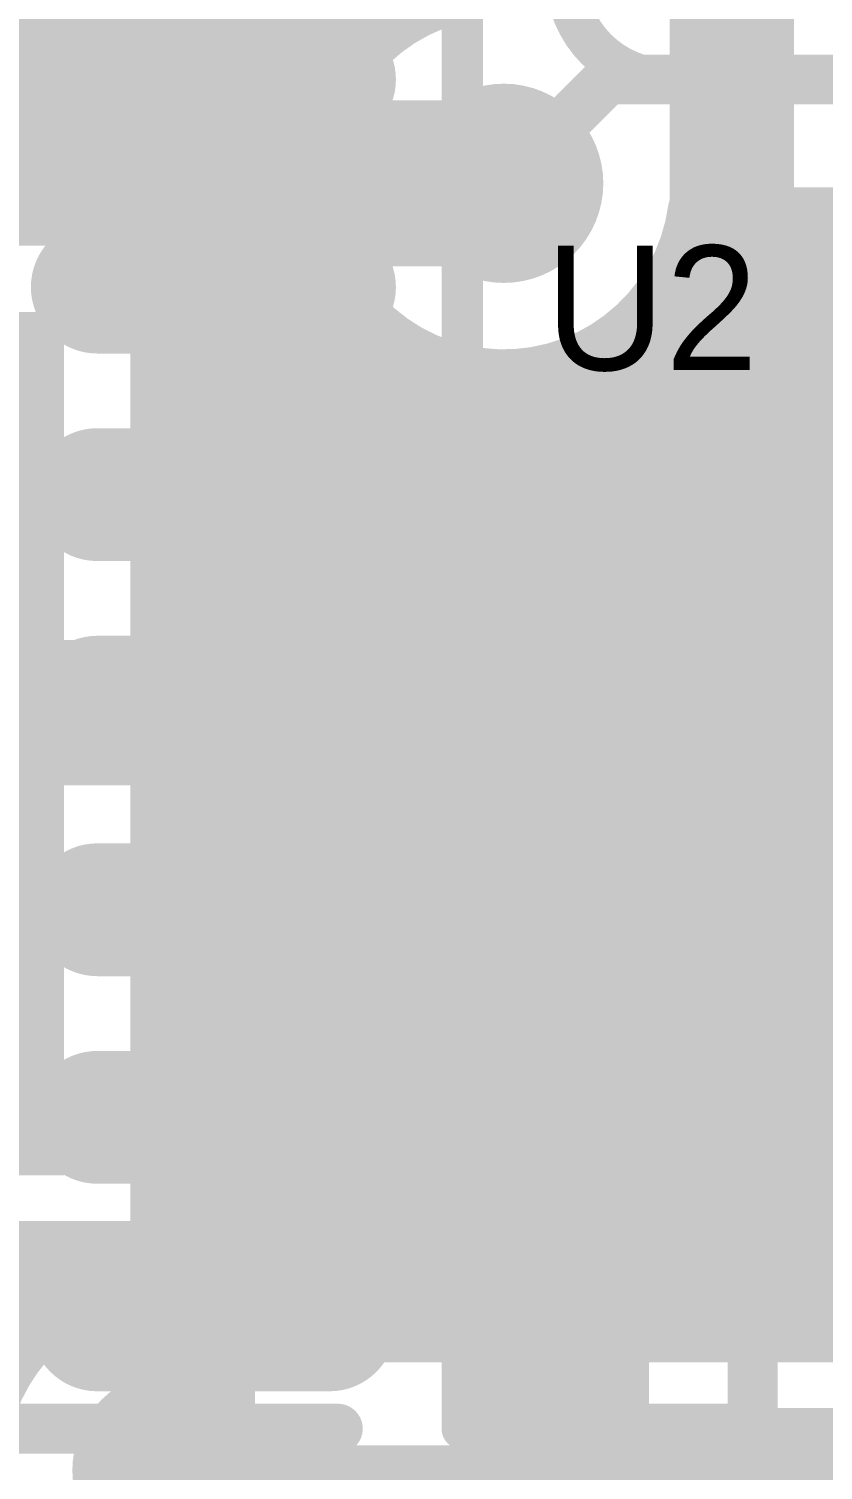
# Model space of a CAD drawing. Header units: millimetres. Extents: x 1.9 to 5.81, y 3 to 5.61.
# Drawn here: x 2.8955 to 3.087, y 3.515 to 3.8622 of the extents above; entities that cross this region are included whole.
import ezdxf

# ---------------------------------------------------------------- set-up
doc = ezdxf.new("R2010")
doc.units = ezdxf.units.MM
doc.header["$MEASUREMENT"] = 0
for name, color, linetype in [('BottomLayer', 5, 'Continuous'), ('BottomOverlay', 54, 'Continuous'), ('BottomPaste', 16, 'Continuous'), ('BottomSolder', 6, 'Continuous'), ('MultiLayer', 9, 'Continuous'), ('TopLayer', 1, 'Continuous'), ('TopOverlay', 2, 'Continuous'), ('TopPaste', 8, 'Continuous'), ('TopSolder', 216, 'Continuous')]:
    doc.layers.add(name, color=color, linetype=linetype)

msp = doc.modelspace()

# ---------------------------------------------------------------- linework, layer by layer
at = {"layer": 'BottomLayer'}
for points, const_width in [([(2.98, 3.85854), (2.98, 4.045)], 0.01), ([(2.99, 3.86531), (2.99, 4.045)], 0.01), ([(2.97, 3.84562), (2.97, 3.93938)], 0.01), ([(2.96, 3.54854), (2.96, 3.92646)], 0.01), ([(2.95, 3.55531), (2.95, 3.91969)], 0.01), ([(2.9, 3.815), (2.9, 3.895)], 0.01), ([(2.91, 3.815), (2.91, 3.895)], 0.01), ([(2.92, 3.815), (2.92, 3.895)], 0.01), ([(2.93, 3.56), (2.93, 3.895)], 0.01), ([(2.94, 3.55887), (2.94, 3.895)], 0.01), ([(2.211, 3.86), (2.98172, 3.86)], 0.01), ([(2.211, 3.85), (2.97258, 3.85)], 0.01), ([(3.01, 3.825), (3.035, 3.85)], 0.012), ([(3.035, 3.85), (3.575, 3.85)], 0.012), ([(2.211, 3.84), (2.96757, 3.84)], 0.01), ([(2.211, 3.83), (2.96528, 3.83)], 0.01), ([(2.211, 3.82), (2.96528, 3.82)], 0.01), ([(3.0546, 3.819), (3.50591, 3.819)], 0.01), ([(3.06, 3.546), (3.06, 3.819)], 0.01), ([(3.07, 3.546), (3.07, 3.819)], 0.01), ([(3.08, 3.546), (3.08, 3.819)], 0.01), ([(3.09, 3.546), (3.09, 3.819)], 0.01), ([(2.675, 3.815), (2.925, 3.815)], 0.01), ([(2.925, 3.565), (2.925, 3.815)], 0.01), ([(2.925, 3.81), (2.96757, 3.81)], 0.01), ([(3.05243, 3.81), (3.505, 3.81)], 0.01), ([(2.97, 3.546), (2.97, 3.80438)], 0.01), ([(3.05, 3.546), (3.05, 3.80438)], 0.01), ([(2.925, 3.8), (2.97258, 3.8)], 0.01), ([(3.04742, 3.8), (3.50613, 3.8)], 0.01), ([(2.98, 3.546), (2.98, 3.79146)], 0.01), ([(3.04, 3.546), (3.04, 3.79146)], 0.01), ([(2.925, 3.79), (2.98172, 3.79)], 0.01), ([(3.03828, 3.79), (3.50969, 3.79)], 0.01), ([(2.99, 3.546), (2.99, 3.78469)], 0.01), ([(3.03, 3.546), (3.03, 3.78469)], 0.01), ([(2.925, 3.78), (3.01, 3.78)], 0.01), ([(3, 3.546), (3, 3.78113)], 0.01), ([(3.01, 3.78), (3.51646, 3.78)], 0.01), ([(3.01, 3.546), (3.01, 3.78)], 0.01), ([(3.02, 3.546), (3.02, 3.78113)], 0.01), ([(2.925, 3.77), (3.50969, 3.77)], 0.01), ([(2.925, 3.76), (3.50613, 3.76)], 0.01), ([(2.925, 3.75), (3.505, 3.75)], 0.01), ([(2.925, 3.74), (3.50613, 3.74)], 0.01), ([(2.925, 3.73), (3.50969, 3.73)], 0.01), ([(2.925, 3.72), (3.51646, 3.72)], 0.01), ([(2.925, 3.71), (3.52938, 3.71)], 0.01), ([(2.925, 3.7), (3.60257, 3.7)], 0.01), ([(2.8, 3.69), (2.92, 3.69)], 0.02), ([(2.925, 3.69), (3.61257, 3.69)], 0.01), ([(2.925, 3.68), (3.62257, 3.68)], 0.01), ([(2.925, 3.67), (3.63257, 3.67)], 0.01), ([(2.925, 3.66), (3.64257, 3.66)], 0.01), ([(2.925, 3.65), (3.65257, 3.65)], 0.01), ([(2.925, 3.64), (3.66427, 3.64)], 0.01), ([(2.925, 3.63), (3.41667, 3.63)], 0.01), ([(2.925, 3.62), (3.40616, 3.62)], 0.01), ([(2.925, 3.61), (3.37938, 3.61)], 0.01), ([(2.925, 3.6), (3.36646, 3.6)], 0.01), ([(2.925, 3.59), (3.35969, 3.59)], 0.01), ([(2.925, 3.58), (3.35613, 3.58)], 0.01), ([(2.925, 3.57), (3.355, 3.57)], 0.01), ([(2.675, 3.565), (2.925, 3.565)], 0.01), ([(2.9, 3.54854), (2.9, 3.565)], 0.01), ([(2.91, 3.55531), (2.91, 3.565)], 0.01), ([(2.92, 3.55887), (2.92, 3.565)], 0.01), ([(2.211, 3.56), (2.93, 3.56)], 0.01), ([(2.93, 3.56), (3.35613, 3.56)], 0.01), ([(2.211, 3.55), (2.90172, 3.55)], 0.01), ([(2.95828, 3.55), (3.35969, 3.55)], 0.01), ([(2.96262, 3.546), (3.36193, 3.546)], 0.01), ([(2.211, 3.54), (2.89258, 3.54)], 0.01), ([(2.93, 3.515), (3.415, 3.515)], 0.012)]:
    msp.add_lwpolyline(points, dxfattribs=dict(at, const_width=const_width))
at = {"layer": 'BottomLayer', "const_width": 0.01}
for points in [[(3.0546, 3.819, -2.240655), (3.01114, 3.86999)], [(2.96262, 3.484, -2.503839), (2.96262, 3.546)]]:
    msp.add_lwpolyline(points, format="xyb", dxfattribs=at)
at = {"layer": 'BottomLayer'}
for points, const_width in [([(2.9875, 3.86531, 1), (2.9925, 3.86531, 1)], 0.005), ([(2.97922, 3.86, 1), (2.98422, 3.86, 1)], 0.005), ([(2.9775, 3.85854, 1), (2.9825, 3.85854, 1)], 0.005), ([(2.97008, 3.85, 1), (2.97508, 3.85, 1)], 0.005), ([(3.032, 3.85, 1), (3.038, 3.85, 1)], 0.006), ([(3.032, 3.85, 1), (3.038, 3.85, 1)], 0.006), ([(2.9675, 3.84562, 1), (2.9725, 3.84562, 1)], 0.005), ([(2.96507, 3.84, 1), (2.97007, 3.84, 1)], 0.005), ([(3, 3.825, 1), (3.02, 3.825, 1)], 0.02), ([(2.96278, 3.83, 1), (2.96778, 3.83, 1)], 0.005), ([(3.007, 3.825, 1), (3.013, 3.825, 1)], 0.006), ([(2.96278, 3.82, 1), (2.96778, 3.82, 1)], 0.005), ([(3.0521, 3.819, 1), (3.0571, 3.819, 1)], 0.005), ([(3.0521, 3.819, 1), (3.0571, 3.819, 1)], 0.005), ([(3.0575, 3.819, 1), (3.0625, 3.819, 1)], 0.005), ([(3.0675, 3.819, 1), (3.0725, 3.819, 1)], 0.005), ([(3.0775, 3.819, 1), (3.0825, 3.819, 1)], 0.005), ([(3.0875, 3.819, 1), (3.0925, 3.819, 1)], 0.005), ([(2.8975, 3.815, 1), (2.9025, 3.815, 1)], 0.005), ([(2.9075, 3.815, 1), (2.9125, 3.815, 1)], 0.005), ([(2.9175, 3.815, 1), (2.9225, 3.815, 1)], 0.005), ([(2.9225, 3.815, 1), (2.9275, 3.815, 1)], 0.005), ([(2.9225, 3.815, 1), (2.9275, 3.815, 1)], 0.005), ([(2.9225, 3.81, 1), (2.9275, 3.81, 1)], 0.005), ([(2.96507, 3.81, 1), (2.97007, 3.81, 1)], 0.005), ([(3.04993, 3.81, 1), (3.05493, 3.81, 1)], 0.005), ([(2.9675, 3.80438, 1), (2.9725, 3.80438, 1)], 0.005), ([(3.0475, 3.80438, 1), (3.0525, 3.80438, 1)], 0.005), ([(2.9225, 3.8, 1), (2.9275, 3.8, 1)], 0.005), ([(2.97008, 3.8, 1), (2.97508, 3.8, 1)], 0.005), ([(3.04492, 3.8, 1), (3.04992, 3.8, 1)], 0.005), ([(2.9775, 3.79146, 1), (2.9825, 3.79146, 1)], 0.005), ([(3.0375, 3.79146, 1), (3.0425, 3.79146, 1)], 0.005), ([(2.9225, 3.79, 1), (2.9275, 3.79, 1)], 0.005), ([(2.97922, 3.79, 1), (2.98422, 3.79, 1)], 0.005), ([(3.03578, 3.79, 1), (3.04078, 3.79, 1)], 0.005), ([(2.9875, 3.78469, 1), (2.9925, 3.78469, 1)], 0.005), ([(3.0275, 3.78469, 1), (3.0325, 3.78469, 1)], 0.005), ([(2.9225, 3.78, 1), (2.9275, 3.78, 1)], 0.005), ([(2.9975, 3.78113, 1), (3.0025, 3.78113, 1)], 0.005), ([(3.0075, 3.78, 1), (3.0125, 3.78, 1)], 0.005), ([(3.0075, 3.78, 1), (3.0125, 3.78, 1)], 0.005), ([(3.0075, 3.78, 1), (3.0125, 3.78, 1)], 0.005), ([(3.0175, 3.78113, 1), (3.0225, 3.78113, 1)], 0.005), ([(2.9225, 3.77, 1), (2.9275, 3.77, 1)], 0.005), ([(2.9225, 3.76, 1), (2.9275, 3.76, 1)], 0.005), ([(2.9225, 3.75, 1), (2.9275, 3.75, 1)], 0.005), ([(2.9225, 3.74, 1), (2.9275, 3.74, 1)], 0.005), ([(2.9225, 3.73, 1), (2.9275, 3.73, 1)], 0.005), ([(2.9225, 3.72, 1), (2.9275, 3.72, 1)], 0.005), ([(2.9225, 3.71, 1), (2.9275, 3.71, 1)], 0.005), ([(2.9225, 3.7, 1), (2.9275, 3.7, 1)], 0.005), ([(2.915, 3.69, 1), (2.925, 3.69, 1)], 0.01), ([(2.9225, 3.69, 1), (2.9275, 3.69, 1)], 0.005), ([(2.9225, 3.68, 1), (2.9275, 3.68, 1)], 0.005), ([(2.9225, 3.67, 1), (2.9275, 3.67, 1)], 0.005), ([(2.9225, 3.66, 1), (2.9275, 3.66, 1)], 0.005), ([(2.9225, 3.65, 1), (2.9275, 3.65, 1)], 0.005), ([(2.9225, 3.64, 1), (2.9275, 3.64, 1)], 0.005), ([(2.9225, 3.63, 1), (2.9275, 3.63, 1)], 0.005), ([(2.9225, 3.62, 1), (2.9275, 3.62, 1)], 0.005), ([(2.9225, 3.61, 1), (2.9275, 3.61, 1)], 0.005), ([(2.9225, 3.6, 1), (2.9275, 3.6, 1)], 0.005), ([(2.9225, 3.59, 1), (2.9275, 3.59, 1)], 0.005), ([(3.02, 3.57, 1), (3.04, 3.57, 1)], 0.02), ([(2.9225, 3.58, 1), (2.9275, 3.58, 1)], 0.005), ([(2.9225, 3.57, 1), (2.9275, 3.57, 1)], 0.005), ([(2.8975, 3.565, 1), (2.9025, 3.565, 1)], 0.005), ([(2.9075, 3.565, 1), (2.9125, 3.565, 1)], 0.005), ([(2.9175, 3.565, 1), (2.9225, 3.565, 1)], 0.005), ([(2.9225, 3.565, 1), (2.9275, 3.565, 1)], 0.005), ([(2.9225, 3.565, 1), (2.9275, 3.565, 1)], 0.005), ([(2.9175, 3.55887, 1), (2.9225, 3.55887, 1)], 0.005), ([(2.9275, 3.56, 1), (2.9325, 3.56, 1)], 0.005), ([(2.9275, 3.56, 1), (2.9325, 3.56, 1)], 0.005), ([(2.9275, 3.56, 1), (2.9325, 3.56, 1)], 0.005), ([(2.9375, 3.55887, 1), (2.9425, 3.55887, 1)], 0.005), ([(2.9075, 3.55531, 1), (2.9125, 3.55531, 1)], 0.005), ([(2.9475, 3.55531, 1), (2.9525, 3.55531, 1)], 0.005), ([(2.8975, 3.54854, 1), (2.9025, 3.54854, 1)], 0.005), ([(2.89922, 3.55, 1), (2.90422, 3.55, 1)], 0.005), ([(2.95578, 3.55, 1), (2.96078, 3.55, 1)], 0.005), ([(2.9575, 3.54854, 1), (2.9625, 3.54854, 1)], 0.005), ([(2.96012, 3.546, 1), (2.96512, 3.546, 1)], 0.005), ([(2.96012, 3.546, 1), (2.96512, 3.546, 1)], 0.005), ([(2.9675, 3.546, 1), (2.9725, 3.546, 1)], 0.005), ([(2.9775, 3.546, 1), (2.9825, 3.546, 1)], 0.005), ([(2.9875, 3.546, 1), (2.9925, 3.546, 1)], 0.005), ([(2.9975, 3.546, 1), (3.0025, 3.546, 1)], 0.005), ([(3.0075, 3.546, 1), (3.0125, 3.546, 1)], 0.005), ([(3.0175, 3.546, 1), (3.0225, 3.546, 1)], 0.005), ([(3.0275, 3.546, 1), (3.0325, 3.546, 1)], 0.005), ([(3.0375, 3.546, 1), (3.0425, 3.546, 1)], 0.005), ([(3.0475, 3.546, 1), (3.0525, 3.546, 1)], 0.005), ([(3.0575, 3.546, 1), (3.0625, 3.546, 1)], 0.005), ([(3.0675, 3.546, 1), (3.0725, 3.546, 1)], 0.005), ([(3.0775, 3.546, 1), (3.0825, 3.546, 1)], 0.005), ([(3.0875, 3.546, 1), (3.0925, 3.546, 1)], 0.005), ([(2.89008, 3.54, 1), (2.89508, 3.54, 1)], 0.005), ([(2.92, 3.515, 1), (2.94, 3.515, 1)], 0.02), ([(2.927, 3.515, 1), (2.933, 3.515, 1)], 0.006)]:
    msp.add_lwpolyline(points, format="xyb", close=True, dxfattribs=dict(at, const_width=const_width))
msp.add_solid([(2.7, 3.59), (2.9, 3.59), (2.7, 3.79), (2.9, 3.79)], dxfattribs=at)
at = {"layer": 'BottomOverlay', "const_width": 0.01}
for points in [[(2.94, 3.57), (2.94, 3.97)], [(2.66, 3.57), (2.94, 3.57)]]:
    msp.add_lwpolyline(points, dxfattribs=at)
at = {"layer": 'BottomOverlay', "const_width": 0.005}
msp.add_lwpolyline([(2.9375, 3.57, 1), (2.9425, 3.57, 1)], format="xyb", close=True, dxfattribs=at)
msp.add_lwpolyline([(2.9375, 3.57, 1), (2.9425, 3.57, 1)], format="xyb", close=True, dxfattribs=at)
at = {"layer": 'BottomPaste'}
msp.add_solid([(2.7, 3.59), (2.9, 3.59), (2.7, 3.79), (2.9, 3.79)], dxfattribs=at)
msp.add_solid([(2.7, 3.59), (2.9, 3.59), (2.7, 3.79), (2.9, 3.79)], dxfattribs=at)
at = {"layer": 'BottomSolder', "const_width": 0.024}
for points in [[(2.998, 3.825, 1), (3.022, 3.825, 1)], [(2.998, 3.825, 1), (3.022, 3.825, 1)], [(3.018, 3.57, 1), (3.042, 3.57, 1)], [(3.018, 3.57, 1), (3.042, 3.57, 1)], [(2.918, 3.515, 1), (2.942, 3.515, 1)], [(2.918, 3.515, 1), (2.942, 3.515, 1)]]:
    msp.add_lwpolyline(points, format="xyb", close=True, dxfattribs=at)
at = {"layer": 'BottomSolder'}
msp.add_solid([(2.696, 3.586), (2.904, 3.586), (2.696, 3.794), (2.904, 3.794)], dxfattribs=at)
msp.add_solid([(2.696, 3.586), (2.904, 3.586), (2.696, 3.794), (2.904, 3.794)], dxfattribs=at)
at = {"layer": 'MultiLayer', "const_width": 0.02}
for points in [[(3, 3.825, 1), (3.02, 3.825, 1)], [(3.02, 3.57, 1), (3.04, 3.57, 1)], [(2.92, 3.515, 1), (2.94, 3.515, 1)]]:
    msp.add_lwpolyline(points, format="xyb", close=True, dxfattribs=at)
at = {"layer": 'TopLayer'}
for points, const_width in [([(3.065, 3.765), (3.065, 3.975)], 0.03), ([(2.968, 3.85), (2.912, 3.85)], 0.024), ([(2.94, 3.8), (2.94, 3.85)], 0.02), ([(2.94, 3.825), (3.01, 3.825)], 0.04), ([(2.968, 3.8), (2.912, 3.8)], 0.024), ([(3, 3.7), (3.065, 3.765)], 0.03), ([(2.968, 3.75), (2.912, 3.75)], 0.024), ([(2.59, 3.75), (2.94, 3.75)], 0.012), ([(3.07, 3.71), (3.11, 3.75)], 0.012), ([(3.07, 3.45), (3.07, 3.71)], 0.012), ([(2.83, 3.7), (3, 3.7)], 0.03), ([(2.968, 3.7), (2.912, 3.7)], 0.024), ([(3.02828, 3.67172), (3.039, 3.68243)], 0.01), ([(3.039, 3.535), (3.039, 3.68243)], 0.01), ([(3.03, 3.535), (3.03, 3.67343)], 0.01), ([(3.02646, 3.67), (3.039, 3.67)], 0.01), ([(3.02, 3.535), (3.02, 3.66536)], 0.01), ([(3.00362, 3.66), (3.039, 3.66)], 0.01), ([(3.01, 3.535), (3.01, 3.66127)], 0.01), ([(2.968, 3.65), (2.912, 3.65)], 0.024), ([(2.63, 3.65), (2.94, 3.65)], 0.012), ([(3.005, 3.65), (3.039, 3.65)], 0.01), ([(3.00362, 3.64), (3.039, 3.64)], 0.01), ([(3, 3.61857), (3, 3.63143)], 0.01), ([(2.99913, 3.63), (3.039, 3.63)], 0.01), ([(2.99913, 3.62), (3.039, 3.62)], 0.01), ([(3.00362, 3.61), (3.039, 3.61)], 0.01), ([(2.968, 3.6), (2.912, 3.6)], 0.024), ([(2.86, 3.6), (2.94, 3.6)], 0.02), ([(3.005, 3.6), (3.039, 3.6)], 0.01), ([(3.00362, 3.59), (3.039, 3.59)], 0.01), ([(2.99913, 3.58), (3.039, 3.58)], 0.01), ([(3, 3.56857), (3, 3.58143)], 0.01), ([(3.03, 3.49), (3.03, 3.57)], 0.03), ([(2.99913, 3.57), (3.039, 3.57)], 0.01), ([(3.00362, 3.56), (3.039, 3.56)], 0.01), ([(2.968, 3.55), (2.912, 3.55)], 0.024), ([(2.94, 3.5), (2.94, 3.55)], 0.02), ([(3.005, 3.55), (3.039, 3.55)], 0.01), ([(3.00362, 3.54), (3.039, 3.54)], 0.01), ([(3.00182, 3.535), (3.015, 3.535)], 0.01), ([(3.00182, 3.535), (3.015, 3.535)], 0.01), ([(3.015, 3.535), (3.039, 3.535)], 0.01), ([(3.03, 3.49), (3.03, 3.53)], 0.02)]:
    msp.add_lwpolyline(points, dxfattribs=dict(at, const_width=const_width))
at = {"layer": 'TopLayer', "const_width": 0.01}
for points in [[(2.88472, 3.825, -0.652555), (2.912, 3.887)], [(3.02828, 3.67172, -0.175736), (3.00358, 3.66016)], [(3.02828, 3.67172, -0.175736), (3.00358, 3.66016)], [(3.00358, 3.66016, -0.069657), (3.005, 3.65)], [(3.005, 3.65, -0.187627), (2.99528, 3.625)], [(2.99528, 3.625, -0.187627), (3.005, 3.6)], [(3.005, 3.6, -0.187627), (2.99528, 3.575)], [(2.99528, 3.575, -0.187627), (3.005, 3.55)], [(3.005, 3.55, -0.104736), (3.00182, 3.535)]]:
    msp.add_lwpolyline(points, format="xyb", dxfattribs=at)
at = {"layer": 'TopLayer'}
for points, const_width in [([(2.906, 3.85, 1), (2.918, 3.85, 1)], 0.012), ([(2.962, 3.85, 1), (2.974, 3.85, 1)], 0.012), ([(2.935, 3.85, 1), (2.945, 3.85, 1)], 0.01), ([(2.93, 3.825, 1), (2.95, 3.825, 1)], 0.02), ([(3, 3.825, 1), (3.02, 3.825, 1)], 0.02), ([(3, 3.825, 1), (3.02, 3.825, 1)], 0.02), ([(2.906, 3.8, 1), (2.918, 3.8, 1)], 0.012), ([(2.935, 3.8, 1), (2.945, 3.8, 1)], 0.01), ([(2.962, 3.8, 1), (2.974, 3.8, 1)], 0.012), ([(3.0575, 3.765, 1), (3.0725, 3.765, 1)], 0.015), ([(3.0575, 3.765, 1), (3.0725, 3.765, 1)], 0.015), ([(2.906, 3.75, 1), (2.918, 3.75, 1)], 0.012), ([(2.962, 3.75, 1), (2.974, 3.75, 1)], 0.012), ([(2.937, 3.75, 1), (2.943, 3.75, 1)], 0.006), ([(3.067, 3.71, 1), (3.073, 3.71, 1)], 0.006), ([(3.067, 3.71, 1), (3.073, 3.71, 1)], 0.006), ([(2.906, 3.7, 1), (2.918, 3.7, 1)], 0.012), ([(2.962, 3.7, 1), (2.974, 3.7, 1)], 0.012), ([(2.9925, 3.7, 1), (3.0075, 3.7, 1)], 0.015), ([(2.9925, 3.7, 1), (3.0075, 3.7, 1)], 0.015), ([(3.0365, 3.68243, 1), (3.0415, 3.68243, 1)], 0.005), ([(3.0365, 3.68243, 1), (3.0415, 3.68243, 1)], 0.005), ([(3.0275, 3.67343, 1), (3.0325, 3.67343, 1)], 0.005), ([(3.02396, 3.67, 1), (3.02896, 3.67, 1)], 0.005), ([(3.02578, 3.67172, 1), (3.03078, 3.67172, 1)], 0.005), ([(3.02578, 3.67172, 1), (3.03078, 3.67172, 1)], 0.005), ([(3.02578, 3.67172, 1), (3.03078, 3.67172, 1)], 0.005), ([(3.0365, 3.67, 1), (3.0415, 3.67, 1)], 0.005), ([(3.0175, 3.66536, 1), (3.0225, 3.66536, 1)], 0.005), ([(3.00108, 3.66016, 1), (3.00608, 3.66016, 1)], 0.005), ([(3.00108, 3.66016, 1), (3.00608, 3.66016, 1)], 0.005), ([(3.00108, 3.66016, 1), (3.00608, 3.66016, 1)], 0.005), ([(3.00112, 3.66, 1), (3.00612, 3.66, 1)], 0.005), ([(3.0075, 3.66127, 1), (3.0125, 3.66127, 1)], 0.005), ([(3.0365, 3.66, 1), (3.0415, 3.66, 1)], 0.005), ([(2.906, 3.65, 1), (2.918, 3.65, 1)], 0.012), ([(2.962, 3.65, 1), (2.974, 3.65, 1)], 0.012), ([(2.937, 3.65, 1), (2.943, 3.65, 1)], 0.006), ([(3.0025, 3.65, 1), (3.0075, 3.65, 1)], 0.005), ([(3.0025, 3.65, 1), (3.0075, 3.65, 1)], 0.005), ([(3.0025, 3.65, 1), (3.0075, 3.65, 1)], 0.005), ([(3.0365, 3.65, 1), (3.0415, 3.65, 1)], 0.005), ([(3.00112, 3.64, 1), (3.00612, 3.64, 1)], 0.005), ([(3.0365, 3.64, 1), (3.0415, 3.64, 1)], 0.005), ([(2.9975, 3.63143, 1), (3.0025, 3.63143, 1)], 0.005), ([(2.99663, 3.63, 1), (3.00163, 3.63, 1)], 0.005), ([(3.0365, 3.63, 1), (3.0415, 3.63, 1)], 0.005), ([(2.99278, 3.625, 1), (2.99778, 3.625, 1)], 0.005), ([(2.99278, 3.625, 1), (2.99778, 3.625, 1)], 0.005), ([(2.99663, 3.62, 1), (3.00163, 3.62, 1)], 0.005), ([(3.0365, 3.62, 1), (3.0415, 3.62, 1)], 0.005), ([(2.9975, 3.61857, 1), (3.0025, 3.61857, 1)], 0.005), ([(3.00112, 3.61, 1), (3.00612, 3.61, 1)], 0.005), ([(3.0365, 3.61, 1), (3.0415, 3.61, 1)], 0.005), ([(2.906, 3.6, 1), (2.918, 3.6, 1)], 0.012), ([(2.962, 3.6, 1), (2.974, 3.6, 1)], 0.012), ([(2.935, 3.6, 1), (2.945, 3.6, 1)], 0.01), ([(3.0025, 3.6, 1), (3.0075, 3.6, 1)], 0.005), ([(3.0025, 3.6, 1), (3.0075, 3.6, 1)], 0.005), ([(3.0025, 3.6, 1), (3.0075, 3.6, 1)], 0.005), ([(3.0365, 3.6, 1), (3.0415, 3.6, 1)], 0.005), ([(3.00112, 3.59, 1), (3.00612, 3.59, 1)], 0.005), ([(3.0365, 3.59, 1), (3.0415, 3.59, 1)], 0.005), ([(3.02, 3.57, 1), (3.04, 3.57, 1)], 0.02), ([(2.99663, 3.58, 1), (3.00163, 3.58, 1)], 0.005), ([(2.9975, 3.58143, 1), (3.0025, 3.58143, 1)], 0.005), ([(3.0225, 3.57, 1), (3.0375, 3.57, 1)], 0.015), ([(3.0365, 3.58, 1), (3.0415, 3.58, 1)], 0.005), ([(2.99278, 3.575, 1), (2.99778, 3.575, 1)], 0.005), ([(2.99278, 3.575, 1), (2.99778, 3.575, 1)], 0.005), ([(2.99663, 3.57, 1), (3.00163, 3.57, 1)], 0.005), ([(2.9975, 3.56857, 1), (3.0025, 3.56857, 1)], 0.005), ([(3.0365, 3.57, 1), (3.0415, 3.57, 1)], 0.005), ([(3.00112, 3.56, 1), (3.00612, 3.56, 1)], 0.005), ([(3.0365, 3.56, 1), (3.0415, 3.56, 1)], 0.005), ([(2.906, 3.55, 1), (2.918, 3.55, 1)], 0.012), ([(2.935, 3.55, 1), (2.945, 3.55, 1)], 0.01), ([(2.962, 3.55, 1), (2.974, 3.55, 1)], 0.012), ([(3.0025, 3.55, 1), (3.0075, 3.55, 1)], 0.005), ([(3.0025, 3.55, 1), (3.0075, 3.55, 1)], 0.005), ([(3.0025, 3.55, 1), (3.0075, 3.55, 1)], 0.005), ([(3.0365, 3.55, 1), (3.0415, 3.55, 1)], 0.005), ([(3.00112, 3.54, 1), (3.00612, 3.54, 1)], 0.005), ([(3.0365, 3.54, 1), (3.0415, 3.54, 1)], 0.005), ([(2.99932, 3.535, 1), (3.00432, 3.535, 1)], 0.005), ([(2.99932, 3.535, 1), (3.00432, 3.535, 1)], 0.005), ([(2.99932, 3.535, 1), (3.00432, 3.535, 1)], 0.005), ([(3.0075, 3.535, 1), (3.0125, 3.535, 1)], 0.005), ([(3.0125, 3.535, 1), (3.0175, 3.535, 1)], 0.005), ([(3.0125, 3.535, 1), (3.0175, 3.535, 1)], 0.005), ([(3.0125, 3.535, 1), (3.0175, 3.535, 1)], 0.005), ([(3.0175, 3.535, 1), (3.0225, 3.535, 1)], 0.005), ([(3.025, 3.53, 1), (3.035, 3.53, 1)], 0.01), ([(3.0275, 3.535, 1), (3.0325, 3.535, 1)], 0.005), ([(3.0365, 3.535, 1), (3.0415, 3.535, 1)], 0.005), ([(3.0365, 3.535, 1), (3.0415, 3.535, 1)], 0.005), ([(2.92, 3.515, 1), (2.94, 3.515, 1)], 0.02)]:
    msp.add_lwpolyline(points, format="xyb", close=True, dxfattribs=dict(at, const_width=const_width))
at = {"layer": 'TopOverlay'}
for points, const_width in [([(3, 3.525), (3, 3.875)], 0.01), ([(2.89, 3.525), (2.925, 3.525)], 0.012), ([(2.925, 3.455), (2.925, 3.525)], 0.012), ([(2.935, 3.455), (2.935, 3.525)], 0.012), ([(2.935, 3.525), (2.97, 3.525)], 0.012), ([(3, 3.525), (3.1, 3.525)], 0.01), ([(3.03, 3.525), (3.065, 3.525)], 0.012), ([(3.065, 3.455), (3.065, 3.525)], 0.012)]:
    msp.add_lwpolyline(points, dxfattribs=dict(at, const_width=const_width))
at = {"layer": 'TopOverlay', "const_width": 0.01}
msp.add_lwpolyline([(3.075, 3.875, -1), (3.025, 3.875)], format="xyb", dxfattribs=at)
at = {"layer": 'TopOverlay'}
for points, const_width in [([(2.887, 3.525, 1), (2.893, 3.525, 1)], 0.006), ([(2.922, 3.525, 1), (2.928, 3.525, 1)], 0.006), ([(2.922, 3.525, 1), (2.928, 3.525, 1)], 0.006), ([(2.932, 3.525, 1), (2.938, 3.525, 1)], 0.006), ([(2.932, 3.525, 1), (2.938, 3.525, 1)], 0.006), ([(2.967, 3.525, 1), (2.973, 3.525, 1)], 0.006), ([(2.9975, 3.525, 1), (3.0025, 3.525, 1)], 0.005), ([(2.9975, 3.525, 1), (3.0025, 3.525, 1)], 0.005), ([(3.027, 3.525, 1), (3.033, 3.525, 1)], 0.006), ([(3.062, 3.525, 1), (3.068, 3.525, 1)], 0.006), ([(3.062, 3.525, 1), (3.068, 3.525, 1)], 0.006)]:
    msp.add_lwpolyline(points, format="xyb", close=True, dxfattribs=dict(at, const_width=const_width))
at = {"layer": 'TopPaste', "const_width": 0.024}
for points in [[(2.968, 3.85), (2.912, 3.85)], [(2.968, 3.85), (2.912, 3.85)], [(2.968, 3.8), (2.912, 3.8)], [(2.968, 3.8), (2.912, 3.8)], [(2.968, 3.75), (2.912, 3.75)], [(2.968, 3.75), (2.912, 3.75)], [(2.968, 3.7), (2.912, 3.7)], [(2.968, 3.7), (2.912, 3.7)], [(2.968, 3.65), (2.912, 3.65)], [(2.968, 3.65), (2.912, 3.65)], [(2.968, 3.6), (2.912, 3.6)], [(2.968, 3.6), (2.912, 3.6)], [(2.968, 3.55), (2.912, 3.55)], [(2.968, 3.55), (2.912, 3.55)]]:
    msp.add_lwpolyline(points, dxfattribs=at)
at = {"layer": 'TopPaste', "const_width": 0.012}
for points in [[(2.906, 3.85, 1), (2.918, 3.85, 1)], [(2.906, 3.85, 1), (2.918, 3.85, 1)], [(2.962, 3.85, 1), (2.974, 3.85, 1)], [(2.962, 3.85, 1), (2.974, 3.85, 1)], [(2.906, 3.8, 1), (2.918, 3.8, 1)], [(2.906, 3.8, 1), (2.918, 3.8, 1)], [(2.962, 3.8, 1), (2.974, 3.8, 1)], [(2.962, 3.8, 1), (2.974, 3.8, 1)], [(2.906, 3.75, 1), (2.918, 3.75, 1)], [(2.906, 3.75, 1), (2.918, 3.75, 1)], [(2.962, 3.75, 1), (2.974, 3.75, 1)], [(2.962, 3.75, 1), (2.974, 3.75, 1)], [(2.906, 3.7, 1), (2.918, 3.7, 1)], [(2.906, 3.7, 1), (2.918, 3.7, 1)], [(2.962, 3.7, 1), (2.974, 3.7, 1)], [(2.962, 3.7, 1), (2.974, 3.7, 1)], [(2.906, 3.65, 1), (2.918, 3.65, 1)], [(2.906, 3.65, 1), (2.918, 3.65, 1)], [(2.962, 3.65, 1), (2.974, 3.65, 1)], [(2.962, 3.65, 1), (2.974, 3.65, 1)], [(2.906, 3.6, 1), (2.918, 3.6, 1)], [(2.906, 3.6, 1), (2.918, 3.6, 1)], [(2.962, 3.6, 1), (2.974, 3.6, 1)], [(2.962, 3.6, 1), (2.974, 3.6, 1)], [(2.906, 3.55, 1), (2.918, 3.55, 1)], [(2.906, 3.55, 1), (2.918, 3.55, 1)], [(2.962, 3.55, 1), (2.974, 3.55, 1)], [(2.962, 3.55, 1), (2.974, 3.55, 1)]]:
    msp.add_lwpolyline(points, format="xyb", close=True, dxfattribs=at)
at = {"layer": 'TopSolder', "const_width": 0.032}
for points in [[(2.968, 3.85), (2.912, 3.85)], [(2.968, 3.85), (2.912, 3.85)], [(2.968, 3.8), (2.912, 3.8)], [(2.968, 3.8), (2.912, 3.8)], [(2.968, 3.75), (2.912, 3.75)], [(2.968, 3.75), (2.912, 3.75)], [(2.968, 3.7), (2.912, 3.7)], [(2.968, 3.7), (2.912, 3.7)], [(2.968, 3.65), (2.912, 3.65)], [(2.968, 3.65), (2.912, 3.65)], [(2.968, 3.6), (2.912, 3.6)], [(2.968, 3.6), (2.912, 3.6)], [(2.968, 3.55), (2.912, 3.55)], [(2.968, 3.55), (2.912, 3.55)]]:
    msp.add_lwpolyline(points, dxfattribs=at)
at = {"layer": 'TopSolder'}
for points, const_width in [([(2.904, 3.85, 1), (2.92, 3.85, 1)], 0.016), ([(2.904, 3.85, 1), (2.92, 3.85, 1)], 0.016), ([(2.96, 3.85, 1), (2.976, 3.85, 1)], 0.016), ([(2.96, 3.85, 1), (2.976, 3.85, 1)], 0.016), ([(2.998, 3.825, 1), (3.022, 3.825, 1)], 0.024), ([(2.998, 3.825, 1), (3.022, 3.825, 1)], 0.024), ([(2.904, 3.8, 1), (2.92, 3.8, 1)], 0.016), ([(2.904, 3.8, 1), (2.92, 3.8, 1)], 0.016), ([(2.96, 3.8, 1), (2.976, 3.8, 1)], 0.016), ([(2.96, 3.8, 1), (2.976, 3.8, 1)], 0.016), ([(2.904, 3.75, 1), (2.92, 3.75, 1)], 0.016), ([(2.904, 3.75, 1), (2.92, 3.75, 1)], 0.016), ([(2.96, 3.75, 1), (2.976, 3.75, 1)], 0.016), ([(2.96, 3.75, 1), (2.976, 3.75, 1)], 0.016), ([(2.904, 3.7, 1), (2.92, 3.7, 1)], 0.016), ([(2.904, 3.7, 1), (2.92, 3.7, 1)], 0.016), ([(2.96, 3.7, 1), (2.976, 3.7, 1)], 0.016), ([(2.96, 3.7, 1), (2.976, 3.7, 1)], 0.016), ([(2.904, 3.65, 1), (2.92, 3.65, 1)], 0.016), ([(2.904, 3.65, 1), (2.92, 3.65, 1)], 0.016), ([(2.96, 3.65, 1), (2.976, 3.65, 1)], 0.016), ([(2.96, 3.65, 1), (2.976, 3.65, 1)], 0.016), ([(2.904, 3.6, 1), (2.92, 3.6, 1)], 0.016), ([(2.904, 3.6, 1), (2.92, 3.6, 1)], 0.016), ([(2.96, 3.6, 1), (2.976, 3.6, 1)], 0.016), ([(2.96, 3.6, 1), (2.976, 3.6, 1)], 0.016), ([(3.018, 3.57, 1), (3.042, 3.57, 1)], 0.024), ([(3.018, 3.57, 1), (3.042, 3.57, 1)], 0.024), ([(2.904, 3.55, 1), (2.92, 3.55, 1)], 0.016), ([(2.904, 3.55, 1), (2.92, 3.55, 1)], 0.016), ([(2.96, 3.55, 1), (2.976, 3.55, 1)], 0.016), ([(2.96, 3.55, 1), (2.976, 3.55, 1)], 0.016), ([(2.918, 3.515, 1), (2.942, 3.515, 1)], 0.024), ([(2.918, 3.515, 1), (2.942, 3.515, 1)], 0.024)]:
    msp.add_lwpolyline(points, format="xyb", close=True, dxfattribs=dict(at, const_width=const_width))

# ---------------------------------------------------------------- texts
at = {"layer": 'TopOverlay'}
msp.add_text('U2', height=0.03, dxfattribs=at).set_placement((3.02, 3.78))

doc.saveas('drawing.dxf')
